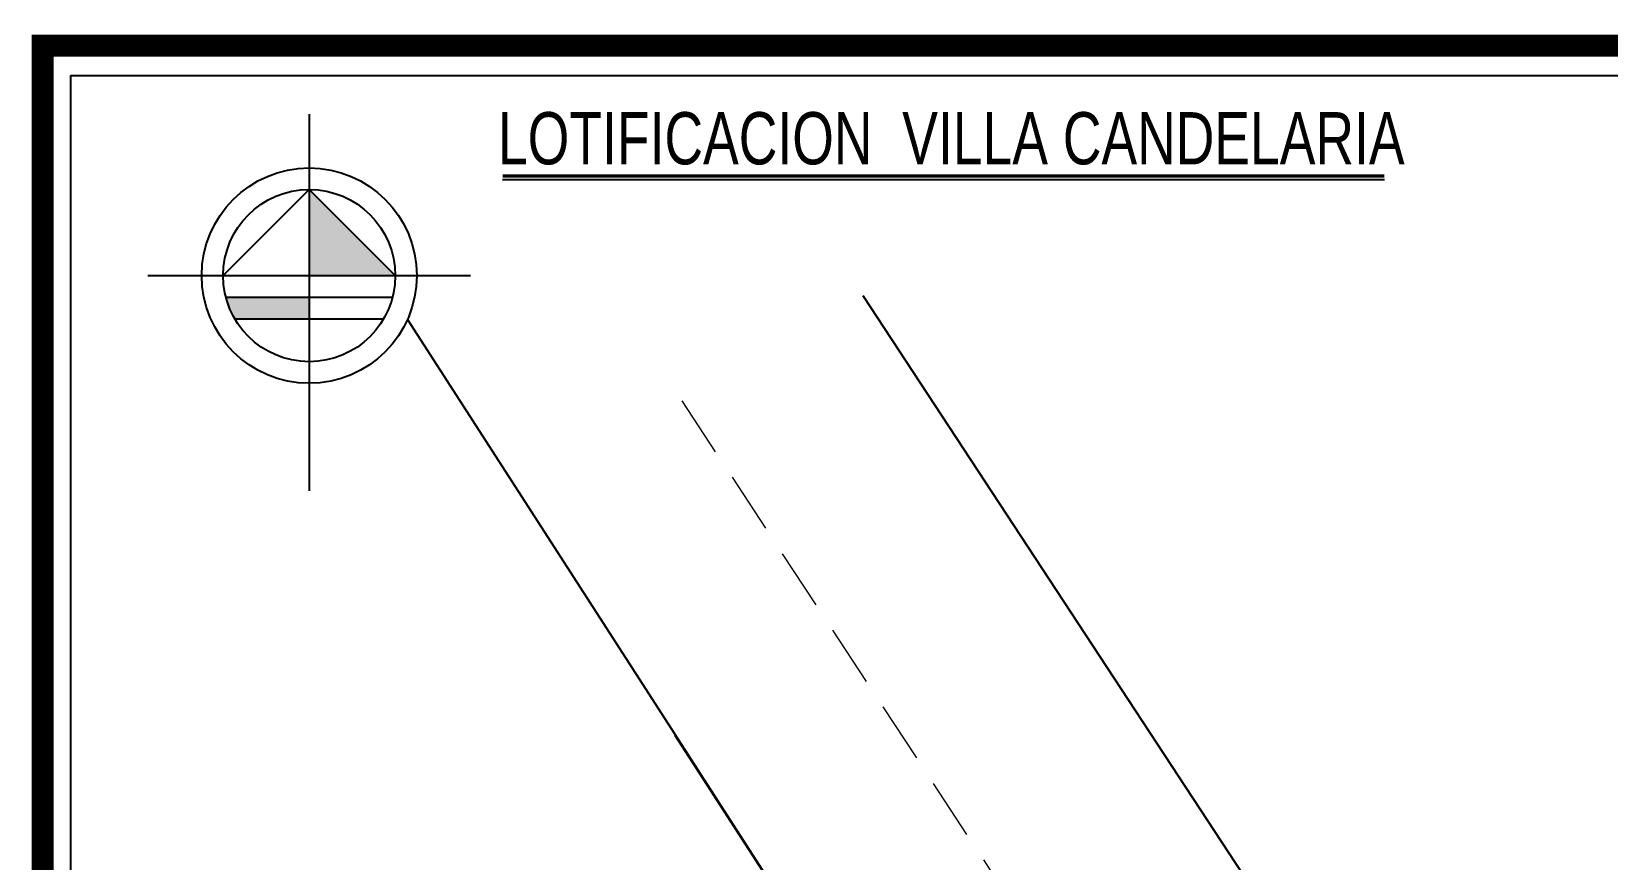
# Model space of a CAD drawing. Header units: millimetres. Extents: x 607619 to 1211550, y 1310734 to 2622648.
# Drawn here: x 607619.2 to 607780.6, y 1311044.8 to 1311129.6 of the extents above; entities that cross this region are included whole.
import ezdxf
from ezdxf.enums import TextEntityAlignment as Align

# ---------------------------------------------------------------- set-up
doc = ezdxf.new("R2010")
doc.units = ezdxf.units.MM
doc.header["$PDMODE"] = 32
doc.header["$PDSIZE"] = 0.3
doc.linetypes.add('HIDDEN', pattern=[0.375, 0.25, -0.125])
for name, color, linetype in [('FORMATO', 7, 'Continuous'), ('FRAME 025', 7, 'Continuous'), ('NORTE', 7, 'Continuous')]:
    doc.layers.add(name, color=color, linetype=linetype)
doc.styles.add('PUNTOS PI', font='arial.ttf', dxfattribs={"height": 2.75})
doc.styles.add('TSN - Swis721 LtCn BT', font='swisscl.ttf')
doc.dimstyles.new('COTAS LINDEROS', dxfattribs={"dimscale": 40, "dimtxt": 2.75, "dimasz": 0.06, "dimexe": 0.005, "dimexo": 0.005, "dimgap": 0.005, "dimtad": 2, "dimzin": 0, "dimdsep": 46, "dimtxsty": 'PUNTOS PI', "dimcen": 0.09, "dimclrd": 1, "dimclre": 1, "dimclrt": 3, "dimadec": 0, "dimazin": 0, "dimtfac": 1, "dimtofl": 0, "dimtmove": 0, "dimatfit": 3, "dimldrblk": 'ARCHTICK', "dimfxl": 1, "dimtolj": 1, "dimtzin": 0, "dimarcsym": 0})

# ---------------------------------------------------------------- blocks, each defined once
blk = doc.blocks.new('NORTE')
for points in [[(0, 0.4), (0, 0), (0.4, 0)], [(0, -0.1), (-0.3873, -0.1, 0.067833), (-0.3464, -0.2), (0, -0.2)]]:
    blk.add_hatch(color=256).paths.add_polyline_path(points)
for p, q in [((0, 0.75), (0, -1)), ((0, 0.4), (-0.4, 0)), ((0, 0.4), (0.4, 0)), ((-0.75, 0), (0.75, 0)), ((-0.3873, -0.1), (0.3873, -0.1)), ((-0.3464, -0.2), (0.3464, -0.2))]:
    blk.add_line(p, q)
for radius in [0.5, 0.4]:
    blk.add_circle((0, 0), radius)
blk = doc.blocks.new('_ArchTick')
at = {"color": 0, "linetype": 'ByBlock', "const_width": 0.15}
blk.add_lwpolyline([(-0.5, -0.5), (0.5, 0.5)], dxfattribs=at)
blk = doc.blocks.new('*D81')
at = {"color": 7, "lineweight": -2, "transparency": 16777216}
blk.add_line((607773.25, 1311011.33), (607770.82, 1311018.46), dxfattribs=at)
at = {"layer": 'Defpoints', "color": 0, "transparency": 16777216}
for p in [(607770.82, 1311018.46), (607770.82, 1311018.46), (607773.25, 1311011.33)]:
    blk.add_point(p, dxfattribs=at)
at = {"color": 7, "lineweight": -2, "transparency": 16777216, "xscale": 0.8, "yscale": 0.8, "zscale": 0.8}
for p, rotation in [((607770.82, 1311018.46), 108.8013317098088), ((607773.25, 1311011.33), 288.8013317098088)]:
    blk.add_blockref('_ArchTick', p, dxfattribs=dict(at, rotation=rotation))
at = {"color": 7, "transparency": 16777216, "insert": (607771.26, 1311014.63), "char_height": 2.75, "width": 591.5501, "attachment_point": 5, "rotation": 288.8013, "style": 'PUNTOS PI'}
blk.add_mtext('\\A1;{\\fArial|b1|i0|c0|p34;\\H0.43636x;5.23M}', dxfattribs=at)
blk = doc.blocks.new('*D83')
at = {"color": 7, "lineweight": -2, "transparency": 16777216}
blk.add_line((607840.9, 1311025.41), (607838.48, 1311032.53), dxfattribs=at)
at = {"layer": 'Defpoints', "color": 0, "transparency": 16777216}
for p in [(607838.48, 1311032.53), (607838.48, 1311032.53), (607840.9, 1311025.41)]:
    blk.add_point(p, dxfattribs=at)
at = {"color": 7, "lineweight": -2, "transparency": 16777216, "xscale": 0.8, "yscale": 0.8, "zscale": 0.8}
for p, rotation in [((607838.48, 1311032.53), 108.8013317098088), ((607840.9, 1311025.41), 288.8013317098088)]:
    blk.add_blockref('_ArchTick', p, dxfattribs=dict(at, rotation=rotation))
at = {"color": 7, "transparency": 16777216, "insert": (607838.92, 1311028.71), "char_height": 2.75, "width": 591.5501, "attachment_point": 5, "rotation": 288.8013, "style": 'PUNTOS PI'}
blk.add_mtext('\\A1;{\\fArial|b1|i0|c0|p34;\\H0.43636x;3.67M}', dxfattribs=at)

msp = doc.modelspace()

# ---------------------------------------------------------------- linework, layer by layer
msp.add_line((607667.461, 1311114.43), (607757.781, 1311114.43))
at = {"const_width": 2.28}
msp.add_lwpolyline([(607620.357, 1311128.119), (607620.357, 1310808.919), (608096.307, 1310808.919), (608096.307, 1311128.119)], close=True, dxfattribs=at)
at = {"color": 5, "const_width": 0.316}
msp.add_lwpolyline([(607667.461, 1311114.78), (607757.781, 1311114.78)], dxfattribs=at)
for points in [[(607704.351, 1311102.54), (607760.933, 1311016.419)], [(607657.722, 1311100.098), (607707.772, 1311022.495)], [(607682.07, 1311042.942), (607691.824, 1311035.32), (607707.772, 1311022.495), (607685.133, 1311057.527)]]:
    msp.add_lwpolyline(points)
at = {"linetype": 'HIDDEN', "lineweight": 0, "ltscale": 25}
msp.add_lwpolyline([(607685.817, 1311091.784), (607863.278, 1310821.68)], dxfattribs=at)
at = {"layer": 'FORMATO', "color": 8}
for q in [(607623.207, 1310811.867), (608093.457, 1311125.072)]:
    msp.add_line((607623.207, 1311125.072), q, dxfattribs=at)

# ---------------------------------------------------------------- block references
at = {"layer": 'NORTE', "xscale": 22.03199999989979, "yscale": 22.03199999989979, "zscale": 22.03199999989979}
msp.add_blockref('NORTE', (607647.662, 1311104.584), dxfattribs=at)

# ---------------------------------------------------------------- texts
at = {"style": 'PUNTOS PI'}
msp.add_text('MARIA GLEMENCIA CARCACHE', height=3.66667, rotation=11.28694, dxfattribs=at).set_placement((607773.076, 1311029.849))
at = {"layer": 'FRAME 025', "color": 0, "style": 'TSN - Swis721 LtCn BT'}
msp.add_text('LOTIFICACION  VILLA CANDELARIA', height=5.3454, dxfattribs=at).set_placement((607666.988, 1311118.645), align=Align.MIDDLE_LEFT)

# ---------------------------------------------------------------- dimensions: what is measured, and where the dimension line sits
for p1, p2, text, picture, middle in [((607840.903, 1311025.406), (607838.476, 1311032.535), '{\\fArial|b1|i0|c0|p34;\\H0.43636x;3.67M}', '*D83', (607838.92, 1311028.708)), ((607773.245, 1311011.33), (607770.818, 1311018.459), '{\\fArial|b1|i0|c0|p34;\\H0.43636x;5.23M}', '*D81', (607771.263, 1311014.632))]:
    dim = msp.add_aligned_dim(p1=p1, p2=p2, distance=0, text=text, dimstyle='COTAS LINDEROS', override={"dimtxt": 2, "dimasz": 0.02, "dimpost": 'm', "dimblk1": 'ArchTick', "dimblk2": 'ArchTick', "dimsah": 1, "dimclrd": 7, "dimclrt": 7})
    dim.commit()
    dim.dimension.update_dxf_attribs({"geometry": picture, "text_midpoint": middle})

doc.saveas('drawing.dxf')
